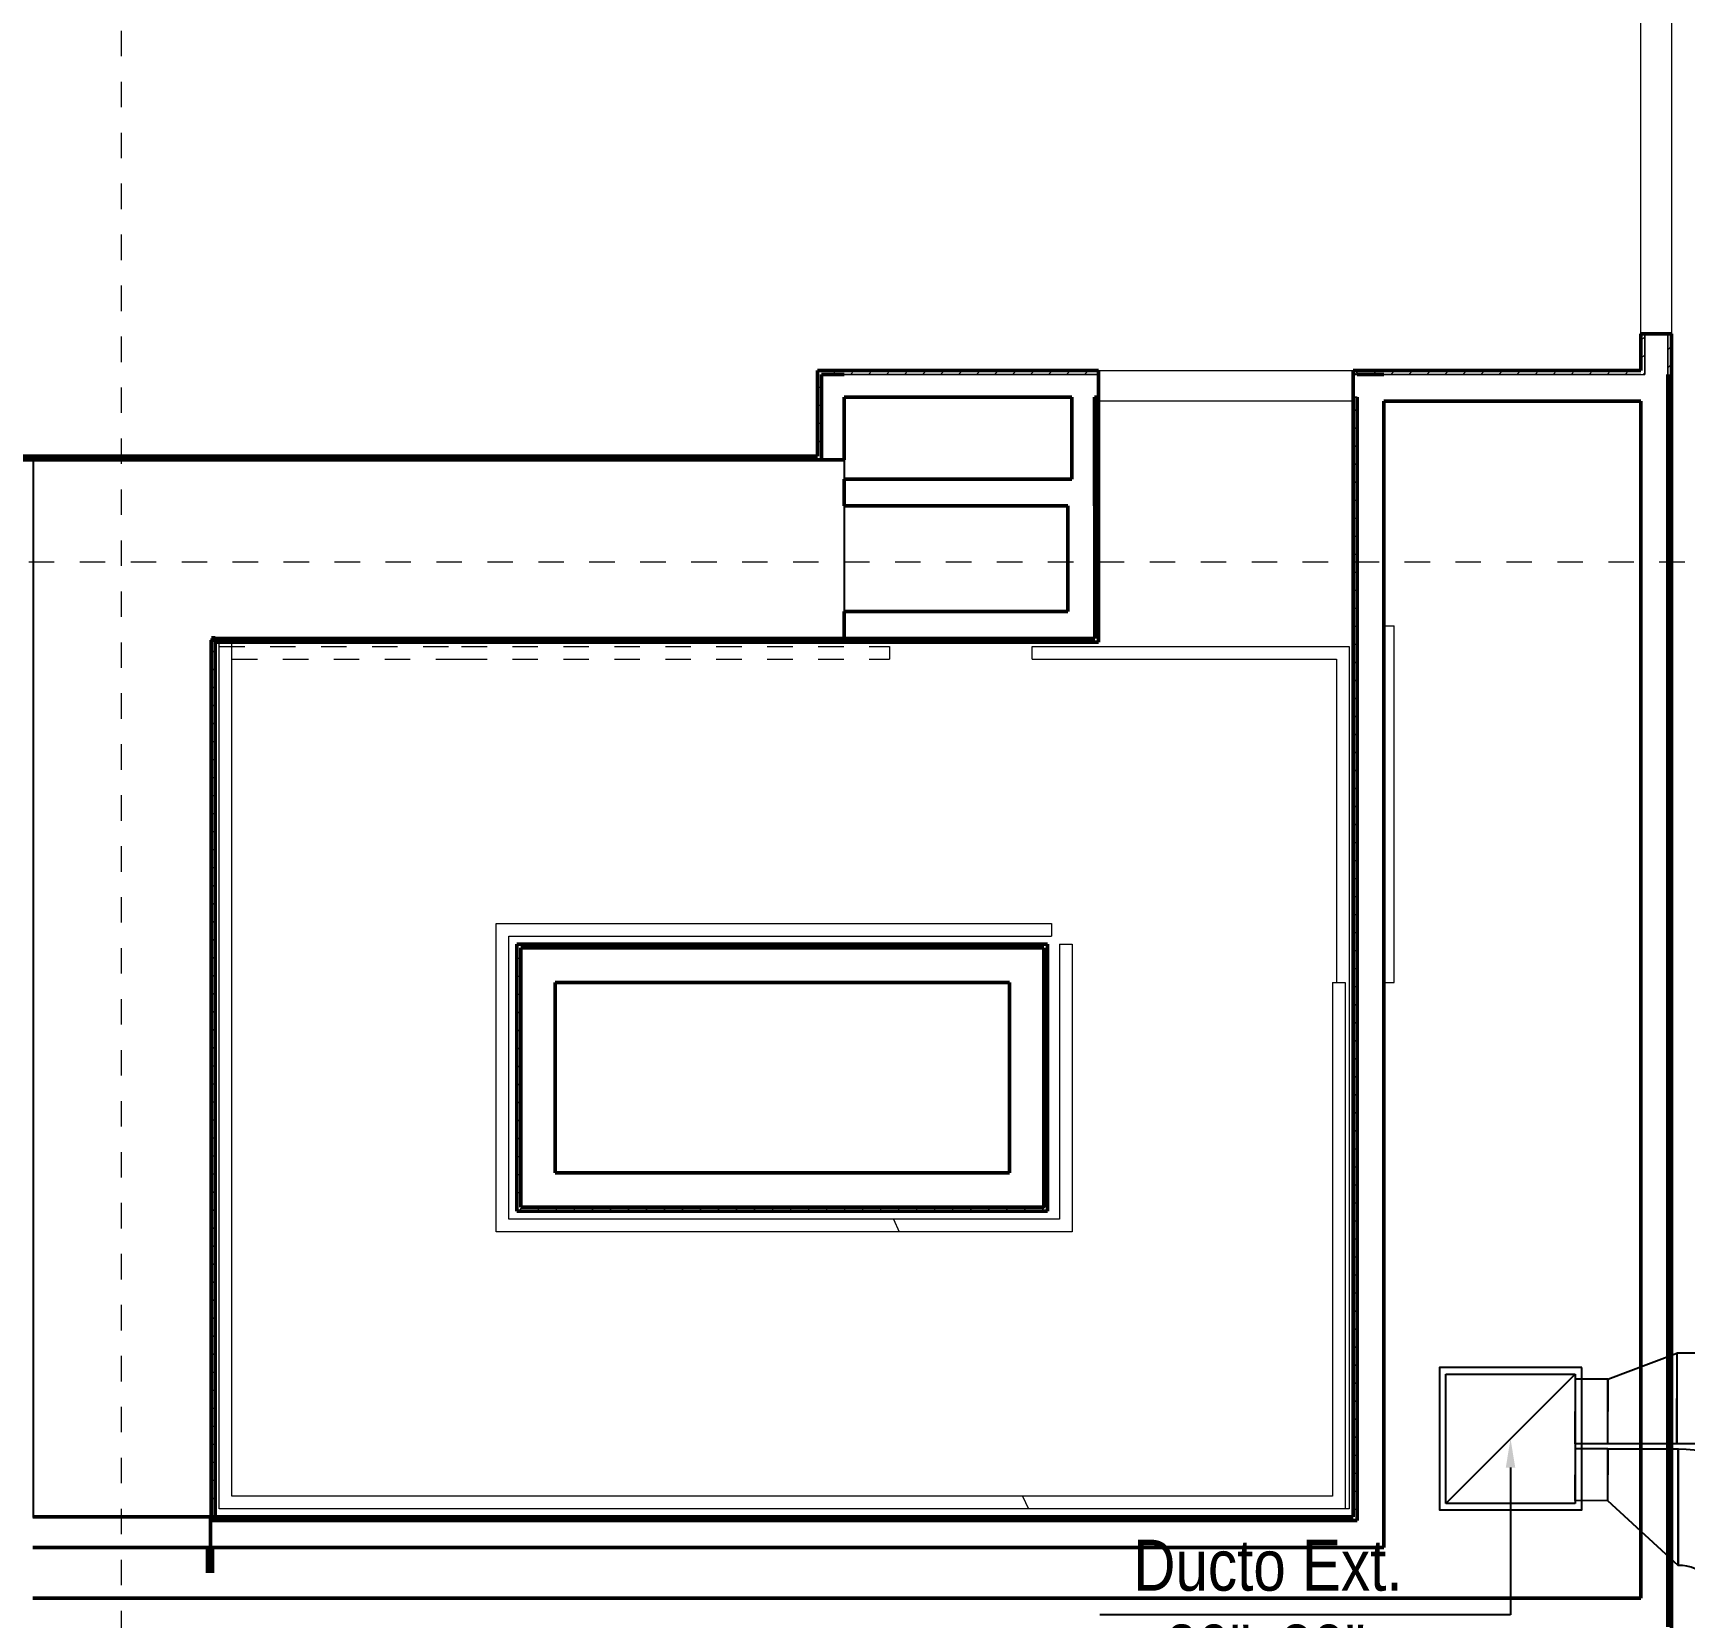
# Model space of a CAD drawing. Header units: inches. Extents: x -3 to 209, y -384 to 20.
# Drawn here: x 162.09 to 168.58, y -2.04 to 4.18 of the extents above; entities that cross this region are included whole.
import ezdxf
from ezdxf import colors
from ezdxf.entities.mleader import LeaderData, LeaderLine
from ezdxf.math import Vec2, Vec3

# ---------------------------------------------------------------- set-up
doc = ezdxf.new("R2010")
doc.units = ezdxf.units.IN
doc.header["$MEASUREMENT"] = 0
for name, pattern in [('Dash', [0.00635, 0.003175, -0.003175]), ('Dash_2_', [0.00635, 0.003175, -0.003175]), ('Grid Line 1_2_', [0.022225, 0.0127, -0.003175, 0.003175, -0.003175]), ('Overhead 1_16_', [0.00258, 0.001587, -0.000992188]), ('Overhead 1_16__2_', [0.00258, 0.001587, -0.000992188])]:
    doc.linetypes.add(name, pattern=pattern)
for name, color, linetype, lineweight in [('A-AREA', 253, 'Dash', 70), ('A-FLOR-HRAL', 253, 'Continuous', 9), ('A-FLOR-HRAL-MBND', 253, 'Overhead 1_16__2_', 9), ('A-WALL-PATT', 253, 'Continuous', 50), ('HVAC -Textos Extraccion', 2, 'Continuous', 9), ('S-BEAM', 253, 'Continuous', 13), ('S-GRID', 253, 'Continuous', 9)]:
    doc.layers.add(name, color=color, linetype=linetype, lineweight=lineweight)
doc.layers.add('A-WALL', color=253, linetype='Continuous')
doc.layers.add('HVAC-Extraccion', color=114, linetype='Continuous')
doc.styles.add('Arial Narrow', font='ARIALN.TTF', dxfattribs={"height": 0.00295})
doc.styles.get("Standard").update_dxf_attribs({"font": 'arial.ttf'})

# ---------------------------------------------------------------- blocks, each defined once
blk = doc.blocks.new('rr')
at = {"linetype": 'ByBlock', "lineweight": -2}
for p, q in [((-0.0127, -0.0127), (0.0127, 0.0127)), ((-0.0127, -0.0127), (-0.0127, 0.0127)), ((-0.0127, 0.0127), (0.0127, 0.0127)), ((0.0127, 0.0127), (0.0127, -0.0127)), ((0.0127, -0.0127), (-0.0127, -0.0127))]:
    blk.add_line(p, q, dxfattribs=at)

msp = doc.modelspace()

# ---------------------------------------------------------------- linework, layer by layer
at = {"layer": 'A-AREA', "linetype": 'Dash_2_'}
for p, q in [((162.7942, 1.8076), (162.8082, 1.8076)), ((162.781, -1.7596), (162.781, -1.8924)), ((162.7939, -1.7595), (162.7939, -1.8653)), ((162.7939, -1.7595), (162.7939, -1.8654)), ((162.7939, -1.7595), (162.7939, -1.8654))]:
    msp.add_line(p, q, dxfattribs=at)
at = {"layer": 'A-FLOR-HRAL'}
for p, q in [((162.8246, 0.1604), (162.8246, 1.7927)), ((162.8746, 0.1604), (162.8746, 1.7926)), ((166.0159, 1.7762), (167.2595, 1.7762)), ((166.0159, 1.7262), (166.0159, 1.7762)), ((167.2595, 1.7762), (167.2595, 0.7376)), ((166.0159, 1.7262), (167.2095, 1.7262)), ((167.2095, 1.7262), (167.2095, 0.7376)), ((167.2095, 0.7376), (167.2095, 0.4576)), ((167.2595, 0.7376), (167.2595, -0.3824)), ((163.9118, 0.689), (164.0559, 0.689)), ((163.9118, 0.1604), (163.9118, 0.689)), ((164.0559, 0.689), (166.0159, 0.689)), ((166.0159, 0.689), (166.0909, 0.689)), ((166.0909, 0.689), (166.0909, 0.639)), ((163.9618, 0.639), (164.0559, 0.639)), ((163.9618, 0.1604), (163.9618, 0.639)), ((164.0559, 0.639), (166.0159, 0.639)), ((166.0159, 0.639), (166.0909, 0.639)), ((166.1223, 0.6076), (166.1723, 0.6076)), ((166.1223, 0.6076), (166.1223, 0.4576)), ((166.1723, 0.6076), (166.1723, 0.4576)), ((166.1223, 0.4576), (166.1223, -0.3824)), ((166.1723, 0.4576), (166.1723, -0.3824)), ((167.1946, 0.4576), (167.2446, 0.4576)), ((167.1946, 0.4576), (167.1946, -0.3824)), ((167.2446, 0.4576), (167.2446, -0.3824)), ((162.8246, -0.6796), (162.8246, 0.1604)), ((162.8746, -0.6796), (162.8746, 0.1604)), ((163.9118, -0.521), (163.9118, 0.1604)), ((163.9618, -0.471), (163.9618, 0.1604)), ((166.1223, -0.3824), (166.1223, -0.471)), ((166.1723, -0.3824), (166.1723, -0.521)), ((167.1946, -0.3824), (167.1946, -1.5582)), ((167.2446, -0.3824), (167.2446, -1.6082)), ((167.2595, -0.3824), (167.2595, -1.6082)), ((165.4707, -0.471), (163.9618, -0.471)), ((165.4707, -0.471), (165.4941, -0.521)), ((166.1223, -0.471), (165.4707, -0.471)), ((165.4941, -0.521), (163.9118, -0.521)), ((166.1723, -0.521), (165.4941, -0.521)), ((162.8246, -1.6082), (162.8246, -0.6796)), ((162.8746, -1.5582), (162.8746, -0.6796)), ((164.0559, -1.6082), (162.8246, -1.6082)), ((164.0559, -1.5582), (162.8746, -1.5582)), ((165.9777, -1.5582), (164.0559, -1.5582)), ((166.001, -1.6082), (164.0559, -1.6082)), ((165.9777, -1.5582), (166.001, -1.6082)), ((166.2959, -1.5582), (165.9777, -1.5582)), ((166.2959, -1.6082), (166.001, -1.6082)), ((167.1946, -1.5582), (166.2959, -1.5582)), ((167.2446, -1.6082), (166.2959, -1.6082)), ((167.2595, -1.6082), (167.2446, -1.6082))]:
    msp.add_line(p, q, dxfattribs=at)
at = {"layer": 'A-FLOR-HRAL-MBND', "linetype": 'Overhead 1_16_'}
for p, q in [((162.8246, 1.7762), (163.7759, 1.7762)), ((162.8246, 0.4404), (162.8246, 1.7762)), ((163.7759, 1.7762), (165.4559, 1.7762)), ((165.4559, 1.7762), (165.4559, 1.7262)), ((162.8746, 1.7262), (163.7759, 1.7262)), ((162.8746, 0.4404), (162.8746, 1.7262)), ((163.7759, 1.7262), (165.4559, 1.7262)), ((163.9118, 0.689), (165.4559, 0.689)), ((163.9118, 0.4404), (163.9118, 0.689)), ((165.4559, 0.689), (166.0909, 0.689)), ((166.0909, 0.689), (166.0909, 0.639)), ((163.9618, 0.639), (165.4559, 0.639)), ((163.9618, 0.4404), (163.9618, 0.639)), ((165.4559, 0.639), (166.0909, 0.639)), ((162.8246, -0.6796), (162.8246, 0.4404)), ((162.8746, -0.6796), (162.8746, 0.4404)), ((163.9118, -0.521), (163.9118, 0.4404)), ((163.9618, -0.471), (163.9618, 0.4404)), ((164.0559, -0.471), (163.9618, -0.471)), ((165.4707, -0.471), (164.0559, -0.471)), ((164.0559, -0.521), (163.9118, -0.521)), ((165.4941, -0.521), (164.0559, -0.521)), ((162.8246, -1.6082), (162.8246, -0.6796)), ((162.8746, -1.5582), (162.8746, -0.6796)), ((164.0559, -1.6082), (162.8246, -1.6082)), ((164.0559, -1.5582), (162.8746, -1.5582)), ((165.9777, -1.5582), (164.0559, -1.5582)), ((166.001, -1.6082), (164.0559, -1.6082))]:
    msp.add_line(p, q, dxfattribs=at)
at = {"layer": 'A-WALL', "lineweight": 18}
for p, q in [((168.4052, 3.0031), (168.4052, 4.5631)), ((168.5252, 4.5631), (168.5252, 3.0031)), ((168.4202, 3.0031), (168.4202, 2.8434)), ((168.4202, 2.8434), (168.4202, 3.0031)), ((168.5102, 2.8434), (168.5102, 3.0031)), ((168.5102, 3.0031), (168.5102, 2.8434)), ((166.276, 2.8584), (167.276, 2.8584)), ((166.276, 2.8434), (165.2782, 2.8434)), ((165.2782, 2.8434), (166.276, 2.8434)), ((167.291, 2.8434), (167.276, 2.8434)), ((167.276, 2.8434), (167.291, 2.8434)), ((168.4052, 2.8434), (167.396, 2.8434)), ((167.396, 2.8434), (168.4052, 2.8434)), ((168.4052, 2.8434), (168.4202, 2.8434)), ((167.2759, 2.7384), (166.276, 2.7384)), ((167.276, 2.7534), (167.291, 2.7534)), ((167.2909, 2.7534), (167.276, 2.7534)), ((162.7906, -1.6545), (162.7906, -1.7595)), ((162.7906, -1.7595), (162.7906, -1.6545))]:
    msp.add_line(p, q, dxfattribs=at)
at = {"layer": 'A-WALL', "lineweight": 50}
for p, q in [((168.4052, 3.0031), (168.4052, 2.8584)), ((168.4202, 3.0031), (168.4052, 3.0031)), ((168.5102, 3.0031), (168.4202, 3.0031)), ((168.5252, 3.0031), (168.5102, 3.0031)), ((168.5252, -2.0708), (168.5252, 3.0031)), ((165.1732, 2.8584), (165.1732, 2.5226)), ((165.1882, 2.8584), (165.1732, 2.8584)), ((166.276, 2.8584), (165.1882, 2.8584)), ((166.276, 2.8434), (166.276, 2.8584)), ((168.4052, 2.8584), (167.276, 2.8584)), ((167.276, 2.8584), (167.276, 2.8434)), ((165.2782, 2.8434), (165.1882, 2.8434)), ((165.1882, 2.8434), (165.1882, 2.5076)), ((165.1882, 2.8434), (165.2782, 2.8434)), ((165.1882, 2.5076), (165.1882, 2.8434)), ((166.276, 2.7534), (166.276, 2.8434)), ((167.276, 2.8434), (167.276, 2.7534)), ((167.396, 2.8434), (167.291, 2.8434)), ((167.291, 2.8434), (167.396, 2.8434)), ((168.5102, 2.7384), (168.5102, 2.8434)), ((168.5102, 2.8434), (168.5102, -2.0708)), ((165.2782, 2.5076), (165.2782, 2.7534)), ((165.2782, 2.7534), (166.1709, 2.7534)), ((166.1709, 2.7534), (166.1709, 2.4326)), ((166.2609, 2.3276), (166.2609, 2.7534)), ((166.2609, 2.7534), (166.276, 2.7534)), ((166.276, 2.7534), (166.261, 2.7534)), ((166.261, 2.7534), (166.261, 1.8076)), ((166.276, 1.8076), (166.276, 2.7534)), ((167.2759, 2.7384), (167.2759, 1.8076)), ((167.276, 2.7534), (167.276, 2.7384)), ((167.2909, 2.7384), (167.2909, 2.7534)), ((167.2909, 1.8076), (167.2909, 2.7384)), ((167.291, 2.7534), (167.291, -1.6545)), ((167.396, 2.7384), (168.4052, 2.7384)), ((167.396, -1.7595), (167.396, 2.7384)), ((168.4052, 2.7384), (168.4052, -1.9583)), ((168.5102, -1.9583), (168.5102, 2.7384)), ((165.1732, 2.5226), (158.8586, 2.5226)), ((160.6888, 2.5076), (165.1732, 2.5076)), ((165.1732, 2.5076), (165.1882, 2.5076)), ((165.1882, 2.5076), (165.2782, 2.5076)), ((166.1709, 2.4326), (165.2782, 2.4326)), ((165.2782, 2.4326), (165.2782, 2.3276)), ((165.2782, 2.3276), (166.156, 2.3276)), ((166.156, 2.3276), (166.156, 1.9126)), ((166.261, 1.8076), (166.261, 2.3276)), ((166.156, 1.9126), (165.2782, 1.9126)), ((165.2782, 1.9126), (165.2782, 1.8076)), ((162.8082, 1.8001), (162.7932, 1.8001)), ((162.7932, 1.8001), (162.7932, -1.6395)), ((162.8083, 1.8), (162.7933, 1.8)), ((162.7933, 1.8), (162.7933, -1.6395)), ((166.261, 1.8076), (162.8082, 1.8076)), ((162.8082, 1.8076), (162.8082, 1.8)), ((162.8082, -1.6395), (162.8082, 1.8001)), ((162.8082, 1.7926), (166.276, 1.7926)), ((162.8083, -1.6395), (162.8083, 1.7926)), ((165.2782, 1.8076), (166.156, 1.8076)), ((166.156, 1.8076), (166.261, 1.8076)), ((166.276, 1.7926), (166.276, 1.8076)), ((167.2759, 1.8076), (167.2759, -1.6395)), ((167.2909, -1.6545), (167.2909, 1.8076)), ((164.0082, 0.6076), (163.9932, 0.6076)), ((163.9932, 0.6076), (163.9932, -0.4396)), ((166.0761, 0.6076), (164.0082, 0.6076)), ((166.0611, 0.5926), (164.0082, 0.5926)), ((164.0082, 0.5926), (164.0082, 0.4576)), ((164.0082, -0.4246), (164.0082, 0.5926)), ((164.0082, 0.5926), (166.0611, 0.5926)), ((166.0611, 0.4576), (166.0611, 0.5926)), ((166.0611, 0.5926), (166.0611, -0.4246)), ((166.0761, 0.5926), (166.0761, 0.6076)), ((166.0761, -0.4396), (166.0761, 0.5926)), ((164.0082, 0.4576), (164.0082, -0.4246)), ((164.1432, 0.4576), (165.9261, 0.4576)), ((164.1432, -0.2896), (164.1432, 0.4576)), ((165.9261, 0.4576), (165.9261, -0.2896)), ((166.0611, -0.2896), (166.0611, 0.4576)), ((165.9261, -0.2896), (164.1432, -0.2896)), ((166.0611, -0.4246), (166.0611, -0.2896)), ((163.9932, -0.4396), (164.0082, -0.4396)), ((164.0082, -0.4246), (164.1432, -0.4246)), ((166.0611, -0.4246), (164.0082, -0.4246)), ((164.0082, -0.4396), (166.0611, -0.4396)), ((164.1432, -0.4246), (166.0611, -0.4246)), ((166.0611, -0.4396), (166.0761, -0.4396)), ((162.7906, -1.6395), (162.0932, -1.6395)), ((162.7906, -1.6396), (162.0933, -1.6396)), ((162.7906, -1.6545), (162.7906, -1.6395)), ((162.7906, -1.7596), (162.7906, -1.6396)), ((167.291, -1.6545), (162.7906, -1.6545)), ((162.7932, -1.6395), (162.7932, -1.6545)), ((162.7932, -1.6545), (167.2759, -1.6545)), ((162.7933, -1.6395), (162.8083, -1.6395)), ((167.2759, -1.6395), (162.8082, -1.6395)), ((167.2759, -1.6545), (167.2909, -1.6545)), ((162.0932, -1.7595), (162.7906, -1.7595)), ((162.0933, -1.7596), (162.7906, -1.7596)), ((162.7906, -1.7595), (167.291, -1.7595)), ((167.291, -1.7595), (167.396, -1.7595)), ((168.4052, -1.9583), (162.0932, -1.9583)), ((168.5102, -2.0633), (168.5102, -1.9583)), ((168.5252, -1.9583), (168.5252, -2.0783))]:
    msp.add_line(p, q, dxfattribs=at)
at = {"layer": 'A-WALL', "lineweight": 25}
for p, q in [((165.2792, 2.5076), (162.0942, 2.5076)), ((162.0942, 2.5076), (162.0942, 1.8076)), ((165.2792, 1.8076), (165.2792, 2.5076)), ((162.0942, 1.8076), (162.0942, -1.6424)), ((162.7942, 1.8076), (165.2792, 1.8076)), ((162.7942, -1.6424), (162.7942, 1.8076)), ((162.0942, -1.6424), (162.7942, -1.6424))]:
    msp.add_line(p, q, dxfattribs=at)
at = {"layer": 'A-WALL-PATT', "linetype": 'Continuous', "lineweight": 9}
for p, q in [((168.4052, 2.9764), (168.4202, 2.9914)), ((168.4052, 2.9057), (168.4202, 2.9207)), ((168.5102, 2.94), (168.5252, 2.955)), ((165.1732, 2.8556), (165.1759, 2.8584)), ((165.2316, 2.8434), (165.2466, 2.8584)), ((165.3023, 2.8434), (165.3173, 2.8584)), ((165.373, 2.8434), (165.388, 2.8584)), ((165.4437, 2.8434), (165.4587, 2.8584)), ((165.5145, 2.8434), (165.5295, 2.8584)), ((165.5852, 2.8434), (165.6002, 2.8584)), ((165.6559, 2.8434), (165.6709, 2.8584)), ((165.7266, 2.8434), (165.7416, 2.8584)), ((165.7973, 2.8434), (165.8123, 2.8584)), ((165.868, 2.8434), (165.883, 2.8584)), ((165.9387, 2.8434), (165.9537, 2.8584)), ((166.0094, 2.8434), (166.0244, 2.8584)), ((166.0801, 2.8434), (166.0951, 2.8584)), ((166.1509, 2.8434), (166.1659, 2.8584)), ((166.2216, 2.8434), (166.2366, 2.8584)), ((167.2822, 2.8434), (167.2972, 2.8584)), ((167.3529, 2.8434), (167.3679, 2.8584)), ((167.4236, 2.8434), (167.4386, 2.8584)), ((167.4944, 2.8434), (167.5094, 2.8584)), ((167.5651, 2.8434), (167.5801, 2.8584)), ((167.6358, 2.8434), (167.6508, 2.8584)), ((167.7065, 2.8434), (167.7215, 2.8584)), ((167.7772, 2.8434), (167.7922, 2.8584)), ((167.8479, 2.8434), (167.8629, 2.8584)), ((167.9186, 2.8434), (167.9336, 2.8584)), ((167.9893, 2.8434), (168.0043, 2.8584)), ((168.06, 2.8434), (168.075, 2.8584)), ((168.1308, 2.8434), (168.1458, 2.8584)), ((168.2015, 2.8434), (168.2165, 2.8584)), ((168.2722, 2.8434), (168.2872, 2.8584)), ((168.3429, 2.8434), (168.3579, 2.8584)), ((168.5102, 2.8693), (168.5252, 2.8843)), ((165.1732, 2.7849), (165.1882, 2.7999)), ((168.4136, 2.8434), (168.4202, 2.85)), ((168.5102, 2.7986), (168.5252, 2.8136)), ((165.1732, 2.7142), (165.1882, 2.7292)), ((166.261, 2.7413), (166.273, 2.7534)), ((168.5102, 2.7279), (168.5252, 2.7429)), ((165.1732, 2.6435), (165.1882, 2.6585)), ((166.261, 2.6706), (166.276, 2.6856)), ((167.2759, 2.6956), (167.2909, 2.7106)), ((168.5102, 2.6571), (168.5252, 2.6721)), ((166.261, 2.5999), (166.276, 2.6149)), ((167.2759, 2.6249), (167.2909, 2.6399)), ((168.5102, 2.5864), (168.5252, 2.6014)), ((165.1732, 2.5728), (165.1882, 2.5878)), ((166.261, 2.5292), (166.276, 2.5442)), ((167.2759, 2.5542), (167.2909, 2.5692)), ((168.5102, 2.5157), (168.5252, 2.5307)), ((162.1382, 2.5076), (162.1532, 2.5226)), ((162.2089, 2.5076), (162.2239, 2.5226)), ((162.2796, 2.5076), (162.2946, 2.5226)), ((162.3503, 2.5076), (162.3653, 2.5226)), ((162.421, 2.5076), (162.436, 2.5226)), ((162.4917, 2.5076), (162.5067, 2.5226)), ((162.5624, 2.5076), (162.5774, 2.5226)), ((162.6331, 2.5076), (162.6481, 2.5226)), ((162.7039, 2.5076), (162.7189, 2.5226)), ((162.7746, 2.5076), (162.7896, 2.5226)), ((162.8453, 2.5076), (162.8603, 2.5226)), ((162.916, 2.5076), (162.931, 2.5226)), ((162.9867, 2.5076), (163.0017, 2.5226)), ((163.0574, 2.5076), (163.0724, 2.5226)), ((163.1281, 2.5076), (163.1431, 2.5226)), ((163.1988, 2.5076), (163.2138, 2.5226)), ((163.2695, 2.5076), (163.2845, 2.5226)), ((163.3403, 2.5076), (163.3553, 2.5226)), ((163.411, 2.5076), (163.426, 2.5226)), ((163.4817, 2.5076), (163.4967, 2.5226)), ((163.5524, 2.5076), (163.5674, 2.5226)), ((163.6231, 2.5076), (163.6381, 2.5226)), ((163.6938, 2.5076), (163.7088, 2.5226)), ((163.7645, 2.5076), (163.7795, 2.5226)), ((163.8352, 2.5076), (163.8502, 2.5226)), ((163.9059, 2.5076), (163.9209, 2.5226)), ((163.9766, 2.5076), (163.9916, 2.5226)), ((164.0474, 2.5076), (164.0624, 2.5226)), ((164.1181, 2.5076), (164.1331, 2.5226)), ((164.1888, 2.5076), (164.2038, 2.5226)), ((164.2595, 2.5076), (164.2745, 2.5226)), ((164.3302, 2.5076), (164.3452, 2.5226)), ((164.4009, 2.5076), (164.4159, 2.5226)), ((164.4716, 2.5076), (164.4866, 2.5226)), ((164.5423, 2.5076), (164.5573, 2.5226)), ((164.613, 2.5076), (164.628, 2.5226)), ((164.6838, 2.5076), (164.6988, 2.5226)), ((164.7545, 2.5076), (164.7695, 2.5226)), ((164.8252, 2.5076), (164.8402, 2.5226)), ((164.8959, 2.5076), (164.9109, 2.5226)), ((164.9666, 2.5076), (164.9816, 2.5226)), ((165.0373, 2.5076), (165.0523, 2.5226)), ((165.108, 2.5076), (165.123, 2.5226)), ((165.1787, 2.5076), (165.1882, 2.5171)), ((166.261, 2.4585), (166.276, 2.4735)), ((167.2759, 2.4835), (167.2909, 2.4985)), ((166.261, 2.3878), (166.276, 2.4028)), ((167.2759, 2.4128), (167.2909, 2.4278)), ((168.5102, 2.445), (168.5252, 2.46)), ((167.2759, 2.342), (167.2909, 2.357)), ((168.5102, 2.3743), (168.5252, 2.3893)), ((166.261, 2.3171), (166.276, 2.3321)), ((167.2759, 2.2713), (167.2909, 2.2863)), ((168.5102, 2.3036), (168.5252, 2.3186)), ((166.261, 2.2464), (166.276, 2.2614)), ((167.2759, 2.2006), (167.2909, 2.2156)), ((168.5102, 2.2329), (168.5252, 2.2479)), ((166.261, 2.1756), (166.276, 2.1906)), ((167.2759, 2.1299), (167.2909, 2.1449)), ((168.5102, 2.1622), (168.5252, 2.1772)), ((166.261, 2.1049), (166.276, 2.1199)), ((168.5102, 2.0915), (168.5252, 2.1065)), ((166.261, 2.0342), (166.276, 2.0492)), ((167.2759, 2.0592), (167.2909, 2.0742)), ((168.5102, 2.0207), (168.5252, 2.0357)), ((166.261, 1.9635), (166.276, 1.9785)), ((167.2759, 1.9885), (167.2909, 2.0035)), ((168.5102, 1.95), (168.5252, 1.965)), ((166.261, 1.8928), (166.276, 1.9078)), ((167.2759, 1.9178), (167.2909, 1.9328)), ((168.5102, 1.8793), (168.5252, 1.8943)), ((166.261, 1.8221), (166.276, 1.8371)), ((167.2759, 1.8471), (167.2909, 1.8621)), ((168.5102, 1.8086), (168.5252, 1.8236)), ((162.7932, 1.7484), (162.8082, 1.7634)), ((162.7933, 1.7485), (162.8083, 1.7635)), ((162.8374, 1.7926), (162.8524, 1.8076)), ((162.9081, 1.7926), (162.9231, 1.8076)), ((162.9788, 1.7926), (162.9938, 1.8076)), ((163.0495, 1.7926), (163.0645, 1.8076)), ((163.1202, 1.7926), (163.1352, 1.8076)), ((163.1909, 1.7926), (163.2059, 1.8076)), ((163.2616, 1.7926), (163.2766, 1.8076)), ((163.3324, 1.7926), (163.3474, 1.8076)), ((163.4031, 1.7926), (163.4181, 1.8076)), ((163.4738, 1.7926), (163.4888, 1.8076)), ((163.5445, 1.7926), (163.5595, 1.8076)), ((163.6152, 1.7926), (163.6302, 1.8076)), ((163.6859, 1.7926), (163.7009, 1.8076)), ((163.7566, 1.7926), (163.7716, 1.8076)), ((163.8273, 1.7926), (163.8423, 1.8076)), ((163.898, 1.7926), (163.913, 1.8076)), ((163.9688, 1.7926), (163.9838, 1.8076)), ((164.0395, 1.7926), (164.0545, 1.8076)), ((164.1102, 1.7926), (164.1252, 1.8076)), ((164.1809, 1.7926), (164.1959, 1.8076)), ((164.2516, 1.7926), (164.2666, 1.8076)), ((164.3223, 1.7926), (164.3373, 1.8076)), ((164.393, 1.7926), (164.408, 1.8076)), ((164.4637, 1.7926), (164.4787, 1.8076)), ((164.5344, 1.7926), (164.5494, 1.8076)), ((164.6052, 1.7926), (164.6202, 1.8076)), ((164.6759, 1.7926), (164.6909, 1.8076)), ((164.7466, 1.7926), (164.7616, 1.8076)), ((164.8173, 1.7926), (164.8323, 1.8076)), ((164.888, 1.7926), (164.903, 1.8076)), ((164.9587, 1.7926), (164.9737, 1.8076)), ((165.0294, 1.7926), (165.0444, 1.8076)), ((165.1001, 1.7926), (165.1151, 1.8076)), ((165.1708, 1.7926), (165.1858, 1.8076)), ((165.2415, 1.7926), (165.2565, 1.8076)), ((165.3123, 1.7926), (165.3273, 1.8076)), ((165.383, 1.7926), (165.398, 1.8076)), ((165.4537, 1.7926), (165.4687, 1.8076)), ((165.5244, 1.7926), (165.5394, 1.8076)), ((165.5951, 1.7926), (165.6101, 1.8076)), ((165.6658, 1.7926), (165.6808, 1.8076)), ((165.7365, 1.7926), (165.7515, 1.8076)), ((165.8072, 1.7926), (165.8222, 1.8076)), ((165.8779, 1.7926), (165.8929, 1.8076)), ((165.9487, 1.7926), (165.9637, 1.8076)), ((166.0194, 1.7926), (166.0344, 1.8076)), ((166.0901, 1.7926), (166.1051, 1.8076)), ((166.1608, 1.7926), (166.1758, 1.8076)), ((166.2315, 1.7926), (166.2465, 1.8076)), ((167.2759, 1.7764), (167.2909, 1.7914)), ((168.5102, 1.7379), (168.5252, 1.7529)), ((162.7932, 1.6777), (162.8082, 1.6927)), ((162.7933, 1.6778), (162.8083, 1.6928)), ((167.2759, 1.7056), (167.2909, 1.7206)), ((162.7932, 1.607), (162.8082, 1.622)), ((162.7933, 1.6071), (162.8083, 1.6221)), ((167.2759, 1.6349), (167.2909, 1.6499)), ((168.5102, 1.6672), (168.5252, 1.6822)), ((167.2759, 1.5642), (167.2909, 1.5792)), ((168.5102, 1.5965), (168.5252, 1.6115)), ((162.7932, 1.5363), (162.8082, 1.5513)), ((162.7933, 1.5364), (162.8083, 1.5514)), ((167.2759, 1.4935), (167.2909, 1.5085)), ((168.5102, 1.5258), (168.5252, 1.5408)), ((162.7932, 1.4656), (162.8082, 1.4806)), ((162.7933, 1.4657), (162.8083, 1.4807)), ((167.2759, 1.4228), (167.2909, 1.4378)), ((168.5102, 1.4551), (168.5252, 1.4701)), ((162.7932, 1.3949), (162.8082, 1.4099)), ((162.7933, 1.3949), (162.8083, 1.4099)), ((167.2759, 1.3521), (167.2909, 1.3671)), ((168.5102, 1.3844), (168.5252, 1.3994)), ((162.7932, 1.3241), (162.8082, 1.3391)), ((162.7933, 1.3242), (162.8083, 1.3392)), ((168.5102, 1.3136), (168.5252, 1.3286)), ((162.7932, 1.2534), (162.8082, 1.2684)), ((162.7933, 1.2535), (162.8083, 1.2685)), ((167.2759, 1.2814), (167.2909, 1.2964)), ((168.5102, 1.2429), (168.5252, 1.2579)), ((162.7932, 1.1827), (162.8082, 1.1977)), ((162.7933, 1.1828), (162.8083, 1.1978)), ((167.2759, 1.2107), (167.2909, 1.2257)), ((168.5102, 1.1722), (168.5252, 1.1872)), ((162.7932, 1.112), (162.8082, 1.127)), ((162.7933, 1.1121), (162.8083, 1.1271)), ((167.2759, 1.14), (167.2909, 1.155)), ((168.5102, 1.1015), (168.5252, 1.1165)), ((162.7932, 1.0413), (162.8082, 1.0563)), ((162.7933, 1.0414), (162.8083, 1.0564)), ((167.2759, 1.0693), (167.2909, 1.0843)), ((168.5102, 1.0308), (168.5252, 1.0458)), ((162.7932, 0.9706), (162.8082, 0.9856)), ((162.7933, 0.9707), (162.8083, 0.9857)), ((167.2759, 0.9985), (167.2909, 1.0135)), ((168.5102, 0.9601), (168.5252, 0.9751)), ((162.7932, 0.8999), (162.8082, 0.9149)), ((162.7933, 0.9), (162.8083, 0.915)), ((167.2759, 0.9278), (167.2909, 0.9428)), ((162.7932, 0.8292), (162.8082, 0.8442)), ((162.7933, 0.8293), (162.8083, 0.8443)), ((167.2759, 0.8571), (167.2909, 0.8721)), ((168.5102, 0.8894), (168.5252, 0.9044)), ((167.2759, 0.7864), (167.2909, 0.8014)), ((168.5102, 0.8187), (168.5252, 0.8337)), ((162.7932, 0.7585), (162.8082, 0.7735)), ((162.7933, 0.7585), (162.8083, 0.7735)), ((167.2759, 0.7157), (167.2909, 0.7307)), ((168.5102, 0.748), (168.5252, 0.763)), ((162.7932, 0.6877), (162.8082, 0.7027)), ((162.7933, 0.6878), (162.8083, 0.7028)), ((167.2759, 0.645), (167.2909, 0.66)), ((168.5102, 0.6772), (168.5252, 0.6922)), ((162.7932, 0.617), (162.8082, 0.632)), ((162.7933, 0.6171), (162.8083, 0.6321)), ((164.0415, 0.5926), (164.0565, 0.6076)), ((164.1123, 0.5926), (164.1273, 0.6076)), ((164.183, 0.5926), (164.198, 0.6076)), ((164.2537, 0.5926), (164.2687, 0.6076)), ((164.3244, 0.5926), (164.3394, 0.6076)), ((164.3951, 0.5926), (164.4101, 0.6076)), ((164.4658, 0.5926), (164.4808, 0.6076)), ((164.5365, 0.5926), (164.5515, 0.6076)), ((164.6072, 0.5926), (164.6222, 0.6076)), ((164.6779, 0.5926), (164.6929, 0.6076)), ((164.7487, 0.5926), (164.7637, 0.6076)), ((164.8194, 0.5926), (164.8344, 0.6076)), ((164.8901, 0.5926), (164.9051, 0.6076)), ((164.9608, 0.5926), (164.9758, 0.6076)), ((165.0315, 0.5926), (165.0465, 0.6076)), ((165.1022, 0.5926), (165.1172, 0.6076)), ((165.1729, 0.5926), (165.1879, 0.6076)), ((165.2436, 0.5926), (165.2586, 0.6076)), ((165.3143, 0.5926), (165.3293, 0.6076)), ((165.3851, 0.5926), (165.4001, 0.6076)), ((165.4558, 0.5926), (165.4708, 0.6076)), ((165.5265, 0.5926), (165.5415, 0.6076)), ((165.5972, 0.5926), (165.6122, 0.6076)), ((165.6679, 0.5926), (165.6829, 0.6076)), ((165.7386, 0.5926), (165.7536, 0.6076)), ((165.8093, 0.5926), (165.8243, 0.6076)), ((165.88, 0.5926), (165.895, 0.6076)), ((165.9507, 0.5926), (165.9657, 0.6076)), ((166.0214, 0.5926), (166.0364, 0.6076)), ((167.2759, 0.5743), (167.2909, 0.5893)), ((168.5102, 0.6065), (168.5252, 0.6215)), ((162.7932, 0.5463), (162.8082, 0.5613)), ((162.7933, 0.5464), (162.8083, 0.5614)), ((163.9932, 0.5442), (164.0082, 0.5592)), ((166.0611, 0.5616), (166.0761, 0.5766)), ((168.5102, 0.5358), (168.5252, 0.5508)), ((162.7932, 0.4756), (162.8082, 0.4906)), ((162.7933, 0.4757), (162.8083, 0.4907)), ((163.9932, 0.4735), (164.0082, 0.4885)), ((166.0611, 0.4908), (166.0761, 0.5058)), ((167.2759, 0.5036), (167.2909, 0.5186)), ((168.5102, 0.4651), (168.5252, 0.4801)), ((162.7932, 0.4049), (162.8082, 0.4199)), ((162.7933, 0.405), (162.8083, 0.42)), ((163.9932, 0.4028), (164.0082, 0.4178)), ((166.0611, 0.4201), (166.0761, 0.4351)), ((167.2759, 0.4329), (167.2909, 0.4479)), ((168.5102, 0.3944), (168.5252, 0.4094)), ((162.7932, 0.3342), (162.8082, 0.3492)), ((162.7933, 0.3343), (162.8083, 0.3493)), ((163.9932, 0.3321), (164.0082, 0.3471)), ((166.0611, 0.3494), (166.0761, 0.3644)), ((167.2759, 0.3621), (167.2909, 0.3771)), ((168.5102, 0.3237), (168.5252, 0.3387)), ((162.7932, 0.2635), (162.8082, 0.2785)), ((162.7933, 0.2636), (162.8083, 0.2786)), ((163.9932, 0.2614), (164.0082, 0.2764)), ((166.0611, 0.2787), (166.0761, 0.2937)), ((167.2759, 0.2914), (167.2909, 0.3064)), ((168.5102, 0.253), (168.5252, 0.268)), ((162.7932, 0.1928), (162.8082, 0.2078)), ((162.7933, 0.1929), (162.8083, 0.2079)), ((163.9932, 0.1907), (164.0082, 0.2057)), ((166.0611, 0.208), (166.0761, 0.223)), ((167.2759, 0.2207), (167.2909, 0.2357)), ((168.5102, 0.1823), (168.5252, 0.1973)), ((162.7932, 0.1221), (162.8082, 0.1371)), ((162.7933, 0.1221), (162.8083, 0.1371)), ((163.9932, 0.12), (164.0082, 0.135)), ((166.0611, 0.1373), (166.0761, 0.1523)), ((167.2759, 0.15), (167.2909, 0.165)), ((162.7932, 0.0514), (162.8082, 0.0664)), ((162.7933, 0.0514), (162.8083, 0.0664)), ((166.0611, 0.0666), (166.0761, 0.0816)), ((167.2759, 0.0793), (167.2909, 0.0943)), ((168.5102, 0.1116), (168.5252, 0.1266)), ((163.9932, 0.0493), (164.0082, 0.0643)), ((166.0611, -0.0041), (166.0761, 0.0109)), ((167.2759, 0.0086), (167.2909, 0.0236)), ((168.5102, 0.0408), (168.5252, 0.0558)), ((162.7932, -0.0194), (162.8082, -0.0044)), ((162.7933, -0.0193), (162.8083, -0.0043)), ((163.9932, -0.0214), (164.0082, -0.0064)), ((166.0611, -0.0748), (166.0761, -0.0598)), ((167.2759, -0.0621), (167.2909, -0.0471)), ((168.5102, -0.0299), (168.5252, -0.0149)), ((162.7932, -0.0901), (162.8082, -0.0751)), ((162.7933, -0.09), (162.8083, -0.075)), ((163.9932, -0.0922), (164.0082, -0.0772)), ((167.2759, -0.1328), (167.2909, -0.1178)), ((168.5102, -0.1006), (168.5252, -0.0856)), ((162.7932, -0.1608), (162.8082, -0.1458)), ((162.7933, -0.1607), (162.8083, -0.1457)), ((163.9932, -0.1629), (164.0082, -0.1479)), ((166.0611, -0.1456), (166.0761, -0.1306)), ((167.2759, -0.2035), (167.2909, -0.1885)), ((168.5102, -0.1713), (168.5252, -0.1563)), ((162.7932, -0.2315), (162.8082, -0.2165)), ((162.7933, -0.2314), (162.8083, -0.2164)), ((163.9932, -0.2336), (164.0082, -0.2186)), ((166.0611, -0.2163), (166.0761, -0.2013)), ((167.2759, -0.2743), (167.2909, -0.2593)), ((168.5102, -0.242), (168.5252, -0.227)), ((162.7932, -0.3022), (162.8082, -0.2872)), ((162.7933, -0.3021), (162.8083, -0.2871)), ((163.9932, -0.3043), (164.0082, -0.2893)), ((166.0611, -0.287), (166.0761, -0.272)), ((168.5102, -0.3127), (168.5252, -0.2977)), ((162.7932, -0.3729), (162.8082, -0.3579)), ((162.7933, -0.3728), (162.8083, -0.3578)), ((163.9932, -0.375), (164.0082, -0.36)), ((166.0611, -0.3577), (166.0761, -0.3427)), ((167.2759, -0.345), (167.2909, -0.33)), ((168.5102, -0.3834), (168.5252, -0.3684)), ((162.7932, -0.4436), (162.8082, -0.4286)), ((162.7933, -0.4435), (162.8083, -0.4285)), ((163.9993, -0.4396), (164.0082, -0.4307)), ((164.0082, -0.4307), (164.0143, -0.4246)), ((164.07, -0.4396), (164.085, -0.4246)), ((164.1407, -0.4396), (164.1557, -0.4246)), ((164.2114, -0.4396), (164.2264, -0.4246)), ((164.2821, -0.4396), (164.2971, -0.4246)), ((164.3528, -0.4396), (164.3678, -0.4246)), ((164.4236, -0.4396), (164.4386, -0.4246)), ((164.4943, -0.4396), (164.5093, -0.4246)), ((164.565, -0.4396), (164.58, -0.4246)), ((164.6357, -0.4396), (164.6507, -0.4246)), ((164.7064, -0.4396), (164.7214, -0.4246)), ((164.7771, -0.4396), (164.7921, -0.4246)), ((164.8478, -0.4396), (164.8628, -0.4246)), ((164.9185, -0.4396), (164.9335, -0.4246)), ((164.9892, -0.4396), (165.0042, -0.4246)), ((165.0599, -0.4396), (165.0749, -0.4246)), ((165.1307, -0.4396), (165.1457, -0.4246)), ((165.2014, -0.4396), (165.2164, -0.4246)), ((165.2721, -0.4396), (165.2871, -0.4246)), ((165.3428, -0.4396), (165.3578, -0.4246)), ((165.4135, -0.4396), (165.4285, -0.4246)), ((165.4842, -0.4396), (165.4992, -0.4246)), ((165.5549, -0.4396), (165.5699, -0.4246)), ((165.6256, -0.4396), (165.6406, -0.4246)), ((165.6963, -0.4396), (165.7113, -0.4246)), ((165.7671, -0.4396), (165.7821, -0.4246)), ((165.8378, -0.4396), (165.8528, -0.4246)), ((165.9085, -0.4396), (165.9235, -0.4246)), ((165.9792, -0.4396), (165.9942, -0.4246)), ((166.0499, -0.4396), (166.0611, -0.4284)), ((166.0611, -0.4284), (166.0761, -0.4134)), ((167.2759, -0.4157), (167.2909, -0.4007)), ((168.5102, -0.4541), (168.5252, -0.4391)), ((162.7932, -0.5143), (162.8082, -0.4993)), ((162.7933, -0.5142), (162.8083, -0.4992)), ((167.2759, -0.4864), (167.2909, -0.4714)), ((168.5102, -0.5248), (168.5252, -0.5098)), ((162.7932, -0.585), (162.8082, -0.57)), ((162.7933, -0.585), (162.8083, -0.57)), ((167.2759, -0.5571), (167.2909, -0.5421)), ((168.5102, -0.5955), (168.5252, -0.5805)), ((162.7932, -0.6558), (162.8082, -0.6408)), ((162.7933, -0.6557), (162.8083, -0.6407)), ((167.2759, -0.6278), (167.2909, -0.6128)), ((162.7932, -0.7265), (162.8082, -0.7115)), ((162.7933, -0.7264), (162.8083, -0.7114)), ((167.2759, -0.6985), (167.2909, -0.6835)), ((168.5102, -0.6663), (168.5252, -0.6513)), ((167.2759, -0.7692), (167.2909, -0.7542)), ((168.5102, -0.737), (168.5252, -0.722)), ((162.7932, -0.7972), (162.8082, -0.7822)), ((162.7933, -0.7971), (162.8083, -0.7821)), ((167.2759, -0.8399), (167.2909, -0.8249)), ((168.5102, -0.8077), (168.5252, -0.7927)), ((162.7932, -0.8679), (162.8082, -0.8529)), ((162.7933, -0.8678), (162.8083, -0.8528)), ((167.2759, -0.9106), (167.2909, -0.8956)), ((168.5102, -0.8784), (168.5252, -0.8634)), ((162.7932, -0.9386), (162.8082, -0.9236)), ((162.7933, -0.9385), (162.8083, -0.9235)), ((167.2759, -0.9814), (167.2909, -0.9664)), ((168.5102, -0.9491), (168.5252, -0.9341)), ((162.7932, -1.0093), (162.8082, -0.9943)), ((162.7933, -1.0092), (162.8083, -0.9942)), ((167.2759, -1.0521), (167.2909, -1.0371)), ((168.5102, -1.0198), (168.5252, -1.0048)), ((162.7932, -1.08), (162.8082, -1.065)), ((162.7933, -1.0799), (162.8083, -1.0649)), ((168.5102, -1.0905), (168.5252, -1.0755)), ((162.7932, -1.1507), (162.8082, -1.1357)), ((162.7933, -1.1506), (162.8083, -1.1356)), ((167.2759, -1.1228), (167.2909, -1.1078)), ((168.5102, -1.1612), (168.5252, -1.1462)), ((162.7932, -1.2214), (162.8082, -1.2064)), ((162.7933, -1.2214), (162.8083, -1.2064)), ((167.2759, -1.1935), (167.2909, -1.1785)), ((168.5102, -1.2319), (168.5252, -1.2169)), ((162.7932, -1.2922), (162.8082, -1.2772)), ((162.7933, -1.2921), (162.8083, -1.2771)), ((167.2759, -1.2642), (167.2909, -1.2492)), ((168.5102, -1.3027), (168.5252, -1.2877)), ((162.7932, -1.3629), (162.8082, -1.3479)), ((162.7933, -1.3628), (162.8083, -1.3478)), ((167.2759, -1.3349), (167.2909, -1.3199)), ((168.5102, -1.3734), (168.5252, -1.3584)), ((162.7932, -1.4336), (162.8082, -1.4186)), ((162.7933, -1.4335), (162.8083, -1.4185)), ((167.2759, -1.4056), (167.2909, -1.3906)), ((162.7932, -1.5043), (162.8082, -1.4893)), ((162.7933, -1.5042), (162.8083, -1.4892)), ((167.2759, -1.4763), (167.2909, -1.4613)), ((168.5102, -1.4441), (168.5252, -1.4291)), ((167.2759, -1.547), (167.2909, -1.532)), ((168.5102, -1.5148), (168.5252, -1.4998)), ((162.7932, -1.575), (162.8082, -1.56)), ((162.7933, -1.5749), (162.8083, -1.5599)), ((167.2759, -1.6178), (167.2909, -1.6028)), ((168.5102, -1.5855), (168.5252, -1.5705)), ((162.7932, -1.6457), (162.7994, -1.6395)), ((162.7994, -1.6395), (162.8083, -1.6306)), ((162.7994, -1.6395), (162.8082, -1.6307)), ((162.8551, -1.6545), (162.8701, -1.6395)), ((162.9258, -1.6545), (162.9408, -1.6395)), ((162.9965, -1.6545), (163.0115, -1.6395)), ((163.0672, -1.6545), (163.0822, -1.6395)), ((163.1379, -1.6545), (163.1529, -1.6395)), ((163.2086, -1.6545), (163.2236, -1.6395)), ((163.2793, -1.6545), (163.2943, -1.6395)), ((163.35, -1.6545), (163.365, -1.6395)), ((163.4208, -1.6545), (163.4358, -1.6395)), ((163.4915, -1.6545), (163.5065, -1.6395)), ((163.5622, -1.6545), (163.5772, -1.6395)), ((163.6329, -1.6545), (163.6479, -1.6395)), ((163.7036, -1.6545), (163.7186, -1.6395)), ((163.7743, -1.6545), (163.7893, -1.6395)), ((163.845, -1.6545), (163.86, -1.6395)), ((163.9157, -1.6545), (163.9307, -1.6395)), ((163.9864, -1.6545), (164.0014, -1.6395)), ((164.0571, -1.6545), (164.0721, -1.6395)), ((164.1279, -1.6545), (164.1429, -1.6395)), ((164.1986, -1.6545), (164.2136, -1.6395)), ((164.2693, -1.6545), (164.2843, -1.6395)), ((164.34, -1.6545), (164.355, -1.6395)), ((164.4107, -1.6545), (164.4257, -1.6395)), ((164.4814, -1.6545), (164.4964, -1.6395)), ((164.5521, -1.6545), (164.5671, -1.6395)), ((164.6228, -1.6545), (164.6378, -1.6395)), ((164.6935, -1.6545), (164.7085, -1.6395)), ((164.7643, -1.6545), (164.7793, -1.6395)), ((164.835, -1.6545), (164.85, -1.6395)), ((164.9057, -1.6545), (164.9207, -1.6395)), ((164.9764, -1.6545), (164.9914, -1.6395)), ((165.0471, -1.6545), (165.0621, -1.6395)), ((165.1178, -1.6545), (165.1328, -1.6395)), ((165.1885, -1.6545), (165.2035, -1.6395)), ((165.2592, -1.6545), (165.2742, -1.6395)), ((165.3299, -1.6545), (165.3449, -1.6395)), ((165.4006, -1.6545), (165.4156, -1.6395)), ((165.4714, -1.6545), (165.4864, -1.6395)), ((165.5421, -1.6545), (165.5571, -1.6395)), ((165.6128, -1.6545), (165.6278, -1.6395)), ((165.6835, -1.6545), (165.6985, -1.6395)), ((165.7542, -1.6545), (165.7692, -1.6395)), ((165.8249, -1.6545), (165.8399, -1.6395)), ((165.8956, -1.6545), (165.9106, -1.6395)), ((165.9663, -1.6545), (165.9813, -1.6395)), ((166.037, -1.6545), (166.052, -1.6395)), ((166.1078, -1.6545), (166.1228, -1.6395)), ((166.1785, -1.6545), (166.1935, -1.6395)), ((166.2492, -1.6545), (166.2642, -1.6395)), ((166.3199, -1.6545), (166.3349, -1.6395)), ((166.3906, -1.6545), (166.4056, -1.6395)), ((166.4613, -1.6545), (166.4763, -1.6395)), ((166.532, -1.6545), (166.547, -1.6395)), ((166.6027, -1.6545), (166.6177, -1.6395)), ((166.6734, -1.6545), (166.6884, -1.6395)), ((166.7442, -1.6545), (166.7592, -1.6395)), ((166.8149, -1.6545), (166.8299, -1.6395)), ((166.8856, -1.6545), (166.9006, -1.6395)), ((166.9563, -1.6545), (166.9713, -1.6395)), ((167.027, -1.6545), (167.042, -1.6395)), ((167.0977, -1.6545), (167.1127, -1.6395)), ((167.1684, -1.6545), (167.1834, -1.6395)), ((167.2391, -1.6545), (167.2541, -1.6395)), ((168.5102, -1.6562), (168.5252, -1.6412)), ((168.5102, -1.7269), (168.5252, -1.7119)), ((168.5102, -1.7976), (168.5252, -1.7826)), ((168.5102, -1.8683), (168.5252, -1.8533)), ((168.5102, -1.939), (168.5252, -1.924)), ((168.5102, -2.0098), (168.5252, -1.9948))]:
    msp.add_line(p, q, dxfattribs=at)
at = {"layer": 'HVAC-Extraccion'}
for p, q in [((169.0861, -0.998), (168.5455, -0.998)), ((168.5455, -0.998), (168.5455, -1.1758)), ((168.2754, -1.0996), (168.1472, -1.0996)), ((168.1472, -1.0996), (168.1472, -1.2266)), ((168.2754, -1.0996), (168.2754, -1.2266)), ((168.1472, -1.3536), (168.1472, -1.2266)), ((168.2754, -1.3536), (168.2754, -1.2266)), ((168.5455, -1.3536), (168.5455, -1.1758)), ((168.2754, -1.3536), (168.1472, -1.3536)), ((169.0861, -1.3536), (168.5455, -1.3536)), ((168.2754, -1.3731), (168.1472, -1.373)), ((168.1472, -1.373), (168.1472, -1.4746)), ((168.2754, -1.3731), (168.2754, -1.4747)), ((168.1471, -1.5762), (168.1472, -1.4746)), ((168.2753, -1.5763), (168.2754, -1.4747)), ((168.2753, -1.5763), (168.1471, -1.5762))]:
    msp.add_line(p, q, dxfattribs=at)
for points in [[(168.2754, -1.0996), (168.5455, -0.998), (168.5455, -1.3536), (168.2754, -1.3536)], [(168.1726, -1.054), (167.6138, -1.054), (167.6138, -1.6128), (168.1726, -1.6128)], [(168.2754, -1.3731), (168.5518, -1.3731), (168.5518, -1.8303), (168.2753, -1.5763)]]:
    msp.add_lwpolyline(points, close=True, dxfattribs=at)
msp.add_lwpolyline([(168.5518, -1.8303), (168.5518, -1.3731, -0.414214), (169.1805, -2.0018), (168.7233, -2.0018, 0.414214)], format="xyb", close=True, dxfattribs=at)
at = {"layer": 'S-BEAM', "lineweight": 18}
for p, q in [((167.396, 1.8566), (167.436, 1.8566)), ((167.436, 0.4566), (167.436, 1.8566)), ((167.396, 0.4566), (167.436, 0.4566))]:
    msp.add_line(p, q, dxfattribs=at)
at = {"layer": 'S-GRID', "linetype": 'Grid Line 1_2_'}
for p, q in [((162.4399, 18.9919), (162.4399, -28.0077)), ((122.6773, 2.1076), (191.9984, 2.1076))]:
    msp.add_line(p, q, dxfattribs=at)

# ---------------------------------------------------------------- block references
at = {"layer": 'HVAC-Extraccion', "xscale": 20, "yscale": 20, "zscale": 12}
msp.add_blockref('rr', (167.8932, -1.3334), dxfattribs=at)

# ---------------------------------------------------------------- texts
at = {"layer": 'HVAC -Textos Extraccion', "insert": (166.2824, -1.7295), "char_height": 0.2, "width": 1.280602, "attachment_point": 1, "style": 'Arial Narrow'}
msp.add_mtext('\\pi0.13021;Ducto Ext.\\P\\pi0.25544;20"x20"\\P\\pi0.083548;4.000 CFM', dxfattribs=at)

# ---------------------------------------------------------------- leaders
at = {"layer": 'HVAC -Textos Extraccion'}
ml = msp.add_multileader_mtext('Standard', dxfattribs=at)
ml.set_content('', color=256)
ml.set_leader_properties()
ml.build(insert=Vec2(0, 0))
ml.multileader.update_dxf_attribs({"dogleg_length": 0.36, "arrow_head_size": 0.1128})
ctx = ml.context
ctx.base_point, ctx.char_height, ctx.arrow_head_size, ctx.landing_gap_size, ctx.plane_origin, ctx.plane_x_axis, ctx.plane_y_axis = Vec3(166.2812, -2.0249), 0.1128, 0.1128, 0.0564, Vec3(163.3828, -1.5264), Vec3(-1, 0), Vec3(0, -1)
notes = []
notes.append((ctx, [(1, (1, 1, 0), (167.8932, -2.0249), (-1, 0), 1.612, [(0, [(167.8932, -1.3334)], 0, [])])]))
ctx.mtext.insert, ctx.mtext.text_direction, ctx.mtext.rotation, ctx.mtext.flow_direction = Vec3(166.2248, -2.0813), Vec3(-1, 0), 3.141593, 5
for ctx, leaders in notes:
    for number, flags, end, landing, length, lines in leaders:
        leader = LeaderData()
        leader.index, (leader.has_last_leader_line, leader.has_dogleg_vector, leader.attachment_direction) = number, flags
        leader.last_leader_point, leader.dogleg_vector, leader.dogleg_length = Vec3(end), Vec3(landing), length
        for number, points, colour, breaks in lines:
            line = LeaderLine()
            line.index, line.vertices, line.color, line.breaks = number, Vec3.list(points), colors.encode_raw_color(colour), breaks
            leader.lines.append(line)
        ctx.leaders.append(leader)

doc.saveas('drawing.dxf')
